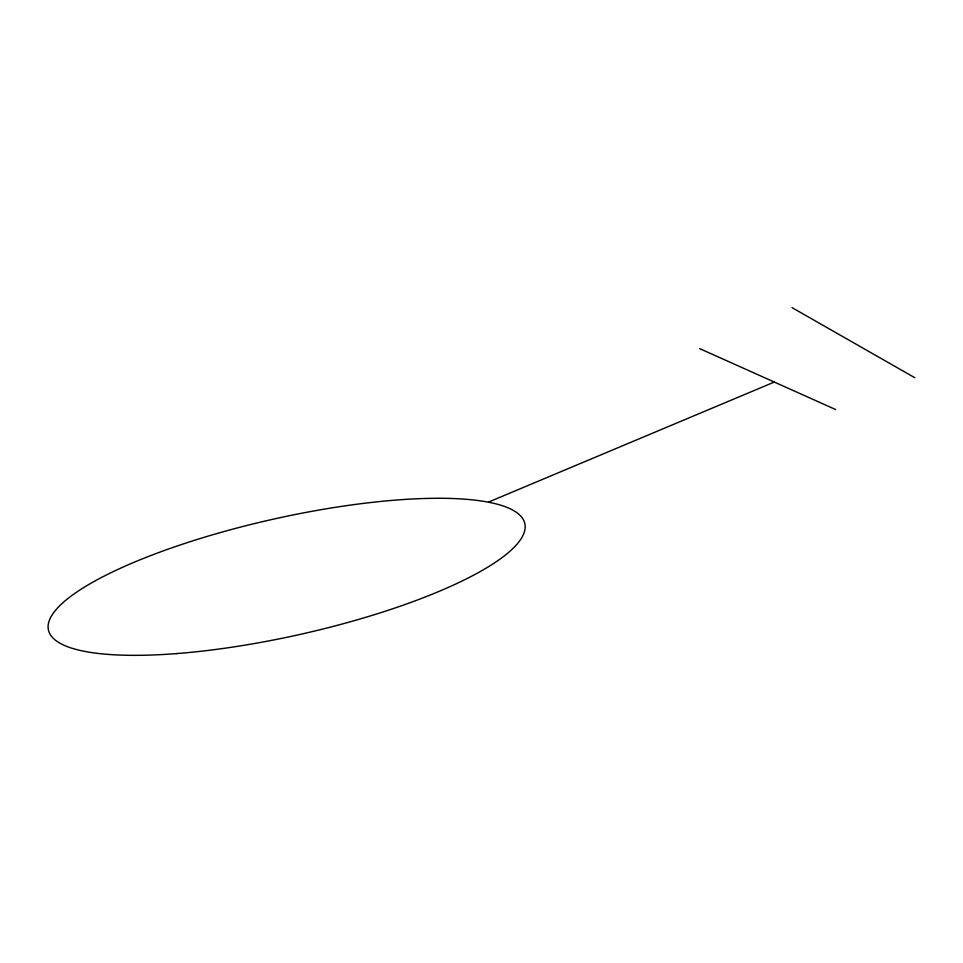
<?xml version="1.0" encoding="UTF-8"?>
<svg xmlns="http://www.w3.org/2000/svg" width="963" height="963" viewBox="0 0 963 963"><rect width="100%" height="100%" fill="white"/><g stroke="black" fill="none" stroke-linecap="round" stroke-linejoin="round"><path stroke-width="1.44" d="M488.602 502.048L774.312 382.058M699.668 348.606L835.667 409.552M792.068 307.642L914.85 377.749M176.759 653.576A244.06 59.152 -12.6 0 0 524.895 523.896A244.06 59.152 -12.6 0 0 158.221 552.738A244.06 59.152 -12.6 0 0 176.759 653.576"/></g></svg>
